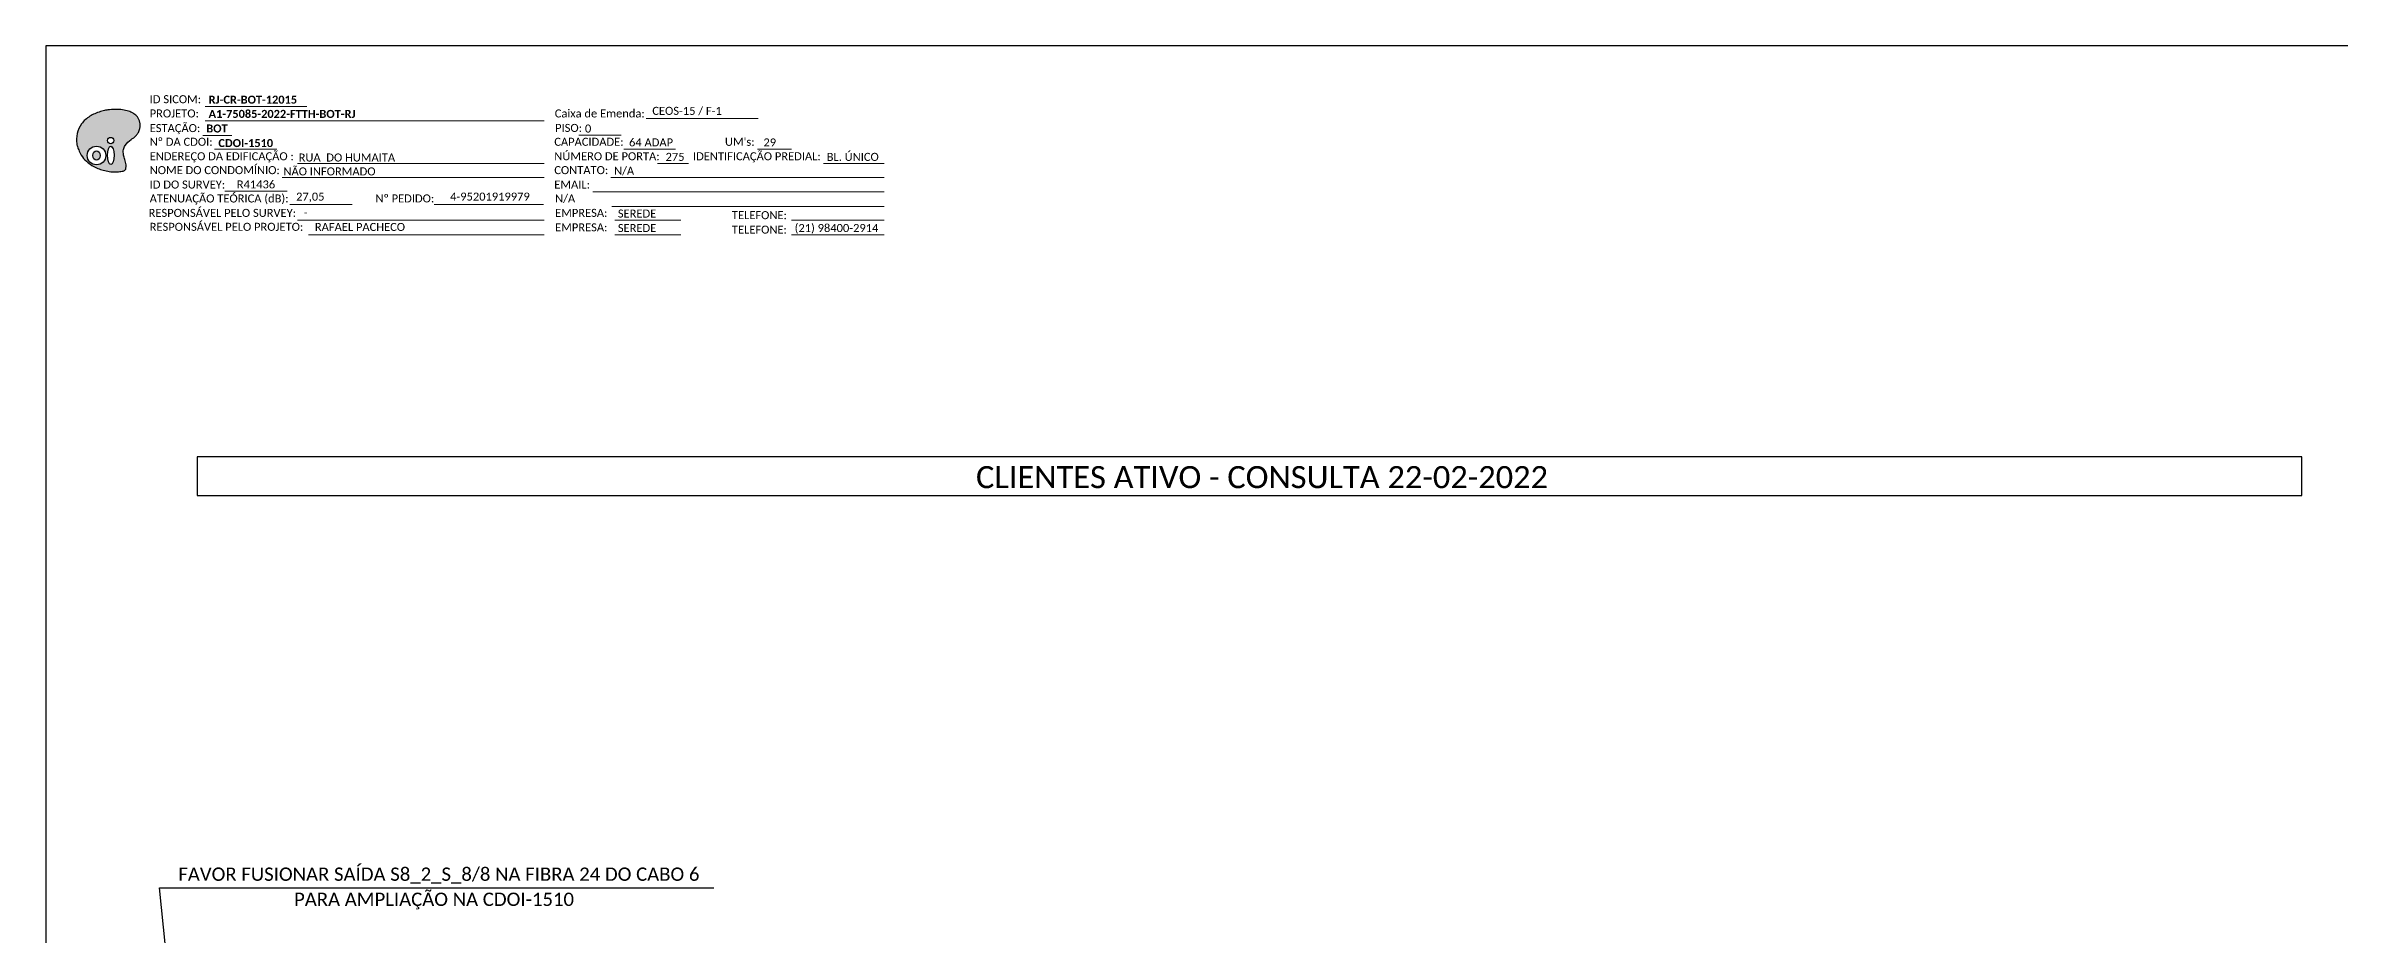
# Model space of a CAD drawing. Header units: millimetres. Extents: x 5322 to 7121, y 2260 to 2854.
# Drawn here: x 6282 to 6796, y 2655 to 2854 of the extents above; entities that cross this region are included whole.
import ezdxf
from ezdxf.enums import TextEntityAlignment as Align

# ---------------------------------------------------------------- set-up
doc = ezdxf.new("R2010")
doc.units = ezdxf.units.MM
doc.header["$LTSCALE"] = 0.1
doc.header["$MEASUREMENT"] = 0
doc.layers.add('label_cabos', color=7, linetype='Continuous')
doc.styles.get("Standard").update_dxf_attribs({"font": 'arial.ttf'})
doc.styles.add('WMF-Calibri0', font='calibri.ttf')
doc.styles.add('WMF-Calibri1', font='calibrib.ttf')
doc.dimstyles.get("Standard").update_dxf_attribs({"dimtxt": 0.18, "dimasz": 0.18, "dimexe": 0.18, "dimexo": 0.0625, "dimgap": 0.09, "dimtad": 0, "dimtih": 1, "dimtoh": 1, "dimdec": 4, "dimzin": 0, "dimdsep": 46, "dimtxsty": 'Standard', "dimcen": 0.09, "dimadec": 0, "dimazin": 0, "dimtfac": 1, "dimtdec": 4, "dimtofl": 0, "dimtmove": 0, "dimatfit": 3, "dimfxl": 0, "dimtolj": 1, "dimtzin": 0, "dimarcsym": 0})

# ---------------------------------------------------------------- blocks, each defined once
blk = doc.blocks.new('OI')
h = blk.add_hatch(color=40)
edge = h.paths.add_edge_path()
edge.add_spline(control_points=[(4.35, -0.67), (3.92, -0.99), (3.26, -1.5), (2.81, -2.59), (2.9, -3.5), (3.06, -4.27), (3.31, -4.85), (3.37, -5.39), (3.4, -5.88), (3.2, -6.4), (2.54, -6.61), (1.65, -6.63), (0.55, -6.67), (-0.56, -6.42), (-1.61, -6.14), (-2.77, -5.61), (-3.92, -4.77), (-4.89, -3.7), (-5.34, -2.65), (-5.6, -1.94), (-5.85, -0.96), (-5.71, 0.47), (-5.1, 2.02), (-4.14, 3.02), (-3.3, 3.61), (-2.37, 4.16), (-1.36, 4.44), (-0.56, 4.7), (0.79, 4.85), (2.24, 4.97), (3.79, 4.57), (4.67, 4.21), (5.44, 3.65), (5.76, 2.99), (6.03, 2.21), (6.01, 1.46), (5.72, 0.64), (5.31, 0.08), (4.88, -0.38), (4.51, -0.55), (4.35, -0.67)], knot_values=[0, 0, 0, 0, 1.60434, 2.417191, 3.427595, 4.282808, 4.776746, 5.304182, 5.888771, 6.258406, 6.858137, 7.79129, 8.986195, 10.124242, 11.187857, 12.242908, 13.953784, 15.414161, 16.515391, 17.349188, 17.675853, 19.552021, 21.515531, 22.568638, 23.63245, 24.621084, 25.782718, 26.745347, 27.142653, 29.870543, 31.004649, 31.921532, 32.709589, 33.801391, 34.042471, 35.192333, 35.971461, 36.628871, 37.254359, 37.836911, 37.836911, 37.836911, 37.836911], degree=3, periodic=0)
h.paths.add_polyline_path([(1.13, -0.87, -1), (-0.04, -0.87, -1)], flags=16)
edge = h.paths.add_edge_path(flags=16)
edge.add_ellipse((0.56, -3.59), major_axis=(-0.02, 1.71), ratio=0.361305, start_angle=0, end_angle=360)
h.paths.add_polyline_path([(-0.36, -3.62, -1), (-3.8, -3.62, -1)], flags=16)
edge = h.paths.add_edge_path(flags=0)
edge.add_ellipse((-2.08, -3.62), major_axis=(0, 0.885), ratio=0.758294, start_angle=0, end_angle=360)
at = {"color": 40}
for centre, radius in [((-2.08, -3.62), 1.72), ((0.54, -0.87), 0.587)]:
    blk.add_circle(centre, radius, dxfattribs=at)
blk.add_ellipse((-2.08, -3.62), major_axis=(0, 0.885), ratio=0.758294, start_param=-3.141592653589792, end_param=3.141592653589792, dxfattribs=at)
blk.add_ellipse((0.56, -3.59), major_axis=(-0.02, 1.71), ratio=0.361305, dxfattribs=at)
at = {"color": 40, "start_tangent": (-0.800898, -0.598801), "end_tangent": (-0.800898, -0.598801)}
blk.add_spline([(4.35, -0.67), (3.2, -1.78), (2.9, -2.54), (2.92, -3.55), (3.12, -4.38), (3.28, -4.85), (3.37, -5.37), (3.35, -5.95), (3.2, -6.29), (2.66, -6.55), (1.73, -6.63), (0.54, -6.62), (-0.58, -6.41), (-1.6, -6.11), (-2.56, -5.67), (-3.95, -4.67), (-4.89, -3.56), (-5.37, -2.56), (-5.64, -1.78), (-5.72, -1.46), (-5.63, 0.42), (-4.84, 2.22), (-4.13, 2.99), (-3.27, 3.62), (-2.4, 4.09), (-1.3, 4.47), (-0.37, 4.72), (0.02, 4.77), (2.75, 4.8), (3.85, 4.53), (4.69, 4.16), (5.31, 3.68), (5.85, 2.73), (5.93, 2.5), (5.94, 1.35), (5.67, 0.62), (5.29, 0.08), (4.84, -0.36), (4.35, -0.67)], degree=3, dxfattribs=at)

msp = doc.modelspace()

# ---------------------------------------------------------------- linework, layer by layer
at = {"linetype": 'Continuous'}
msp.add_lwpolyline([(7120.62, 2854.39), (6282.06, 2854.39), (6282.06, 2260.39), (7120.62, 2260.39), (7120.62, 2854.39)], dxfattribs=at)
at = {"color": 7, "lineweight": 0}
for points in [[(6317.72, 2840.79), (6340.54, 2840.79)], [(6317.72, 2837.6), (6393.7, 2837.6)], [(6416.53, 2838.09), (6441.67, 2838.09)], [(6317.21, 2834.32), (6323.76, 2834.32)], [(6319.87, 2831.25), (6333.81, 2831.25)], [(6401.49, 2834.37), (6410.97, 2834.37)], [(6411.54, 2831.25), (6423.16, 2831.25)], [(6441.48, 2831.25), (6449.15, 2831.25)], [(6338.44, 2828.02), (6393.7, 2828.02)], [(6419.13, 2828.02), (6426.07, 2828.02)], [(6456.3, 2828.02), (6469.86, 2828.02)], [(6322.19, 2821.84), (6336.13, 2821.84)], [(6335.03, 2824.9), (6393.7, 2824.9)], [(6404.62, 2821.67), (6469.88, 2821.67)], [(6408.66, 2824.9), (6469.88, 2824.9)], [(6336.72, 2818.87), (6350.67, 2818.87)], [(6369.06, 2818.88), (6393.55, 2818.88)], [(6408.9, 2818.43), (6469.88, 2818.43)], [(6338.44, 2815.32), (6393.7, 2815.32)], [(6340.93, 2812.08), (6393.7, 2812.08)], [(6409.51, 2815.32), (6424.31, 2815.32)], [(6409.51, 2812.08), (6424.31, 2812.08)], [(6449.11, 2815.32), (6469.88, 2815.32)], [(6449.11, 2812.08), (6469.88, 2812.08)]]:
    msp.add_lwpolyline(points, dxfattribs=at)
at = {"layer": 'label_cabos'}
msp.add_lwpolyline([(6315.96, 2753.65), (6787.48, 2753.65), (6787.48, 2762.31), (6315.96, 2762.31)], close=True, dxfattribs=at)

# ---------------------------------------------------------------- block references
at = {"color": 7, "xscale": 1.213923925195771, "yscale": 1.21392392553389, "zscale": 1.213923925163967, "rotation": 0.1532895858424416}
msp.add_blockref('OI', (6295.92, 2834.23), dxfattribs=at)

# ---------------------------------------------------------------- texts
at = {"color": 7, "lineweight": 0, "style": 'WMF-Calibri0'}
for s, height, p in [('ID SICOM:', 1.793, (6305.32, 2841.54)), ('PROJETO:', 1.793, (6305.32, 2838.35)), ('ESTAÇÃO:', 1.793, (6305.32, 2835.07)), ('Caixa de Emenda:', 1.7927, (6396.08, 2838.35)), ('PISO:', 1.793, (6396.15, 2835.11)), ('Nº DA CDOI:', 1.7927, (6305.32, 2832)), ('CAPACIDADE:', 1.7927, (6395.97, 2832)), ('NÚMERO DE PORTA:', 1.7927, (6395.97, 2828.76)), ("UM's:", 1.793, (6434.21, 2832)), ('ENDEREÇO DA EDIFICAÇÃO :', 1.7927, (6305.32, 2828.76)), ('NOME DO CONDOMÍNIO:', 1.7927, (6305.32, 2825.65)), ('CONTATO:', 1.793, (6395.97, 2825.65)), ('IDENTIFICAÇÃO PREDIAL:', 1.7927, (6427.05, 2828.76)), ('ATENUAÇÃO TEÓRICA (dB):', 1.7927, (6305.32, 2819.3)), ('ID DO SURVEY:', 1.7927, (6305.32, 2822.42)), ('Nº PEDIDO:', 1.793, (6355.91, 2819.31)), ('EMAIL:', 1.793, (6395.97, 2822.42)), ('N/A', 1.793, (6396.15, 2819.3)), ('RESPONSÁVEL PELO SURVEY:', 1.7927, (6305.08, 2816.07)), ('EMPRESA:', 1.793, (6396.15, 2816.07)), ('TELEFONE:', 1.793, (6435.76, 2815.56)), ('RESPONSÁVEL PELO PROJETO:', 1.7927, (6305.32, 2812.95)), ('EMPRESA:', 1.793, (6396.15, 2812.83)), ('TELEFONE:', 1.793, (6435.76, 2812.32))]:
    msp.add_text(s, height=height, dxfattribs=at).set_placement(p)
at = {"color": 7}
for s, height, style, p in [('RJ-CR-BOT-12015', 1.7927, 'WMF-Calibri1', (6318.52, 2841.44)), ('BOT', 1.793, 'WMF-Calibri1', (6318, 2834.98)), ('A1-75085-2022-FTTH-BOT-RJ', 1.7927, 'WMF-Calibri1', (6318.52, 2838.25)), ('0', 1.79, 'WMF-Calibri0', (6402.84, 2834.97)), ('CEOS-15 / F-1', 1.7927, 'WMF-Calibri0', (6417.93, 2838.93)), ('64 ADAP', 1.793, 'WMF-Calibri0', (6412.72, 2831.87)), ('29', 1.793, 'WMF-Calibri0', (6442.83, 2831.85)), ('NÃO INFORMADO', 1.7927, 'WMF-Calibri0', (6335.29, 2825.36)), ('RUA  DO HUMAITA', 1.7927, 'WMF-Calibri0', (6338.7, 2828.48)), ('N/A', 1.793, 'WMF-Calibri0', (6409.36, 2825.5)), ('275', 1.793, 'WMF-Calibri0', (6420.9, 2828.62)), ('BL. ÚNICO', 1.793, 'WMF-Calibri0', (6457, 2828.62)), ('R41436', 1.793, 'WMF-Calibri0', (6324.84, 2822.45)), ('27,05', 1.793, 'WMF-Calibri0', (6338.12, 2819.71)), ('4-95201919979', 1.7927, 'WMF-Calibri0', (6372.63, 2819.72)), ('-', 1.79, 'WMF-Calibri0', (6339.84, 2816.16)), ('SEREDE', 1.793, 'WMF-Calibri0', (6410.21, 2815.92)), ('RAFAEL PACHECO', 1.7927, 'WMF-Calibri0', (6342.33, 2812.92)), ('SEREDE', 1.793, 'WMF-Calibri0', (6410.21, 2812.68)), ('(21) 98400-2914', 1.7927, 'WMF-Calibri0', (6449.82, 2812.68))]:
    msp.add_text(s, height=height, dxfattribs=dict(at, style=style)).set_placement(p)
at = {"color": 7, "style": 'WMF-Calibri1'}
msp.add_text('CDOI-1510', height=1.793, dxfattribs=at).set_placement((6326.84, 2831.71), align=Align.CENTER)
at = {"color": 0, "style": 'WMF-Calibri0'}
msp.add_text('CLIENTES ATIVO - CONSULTA 22-02-2022', height=4.9451, dxfattribs=at).set_placement((6490.46, 2755.29))
at = {"color": 1, "style": 'WMF-Calibri0'}
for s, p in [('FAVOR FUSIONAR SAÍDA S8_2_S_8/8 NA FIBRA 24 DO CABO 6 ', (6311.73, 2667.31)), ('PARA AMPLIAÇÃO NA CDOI-1510', (6337.67, 2661.68))]:
    msp.add_text(s, height=2.9829, dxfattribs=at).set_placement(p)

# ---------------------------------------------------------------- leaders
at = {"layer": 'label_cabos', "color": 1}
msp.add_leader([(6320.36, 2539.33), (6307.5, 2665.75), (6431.69, 2665.75)], dimstyle='Standard', override={"dimgap": 0.09, "dimtad": 0}, dxfattribs=at)

doc.saveas('drawing.dxf')
